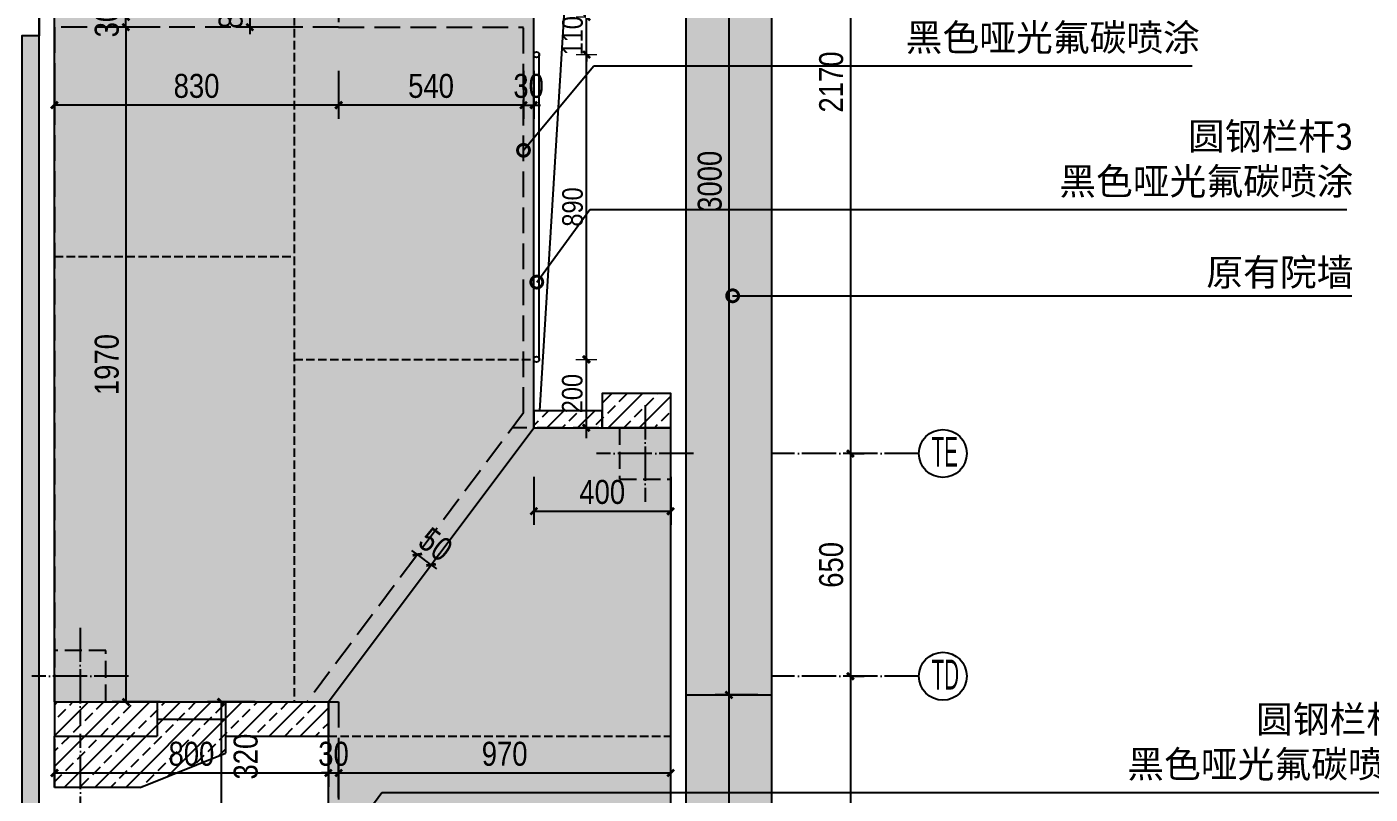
# Model space of a CAD drawing. Extents: x 9928 to 93764, y -101273 to -34887.
# Drawn here: x 28208 to 32132, y -81082 to -78841 of the extents above; entities that cross this region are included whole.
import ezdxf
from ezdxf import colors
from ezdxf.entities.mleader import LeaderData, LeaderLine
from ezdxf.math import Vec2, Vec3

# ---------------------------------------------------------------- set-up
doc = ezdxf.new("R2010")
doc.units = 0
doc.header["$LTSCALE"] = 1000
doc.header["$MEASUREMENT"] = 0
for name, pattern in [('CENTER', [2, 1.25, -0.25, 0.25, -0.25]), ('DASH', [0.35, 0.25, -0.1]), ('DOTE', [2.42, 2, -0.2, 0.02, -0.2])]:
    doc.linetypes.add(name, pattern=pattern)
doc.layers.add('_0', color=7, linetype='Continuous', lineweight=25)
for name, color, linetype in [('A', 163, 'CENTER'), ('A-ANNO-DIMS', 6, 'Continuous'), ('A-ANNO-NOTE', 4, 'Continuous'), ('A-FLOR-HRAL', 42, 'Continuous'), ('A-FLOR-STRS', 54, 'Continuous'), ('A-FURN-PATT-251', 251, 'Continuous'), ('A-SECT-005', 5, 'Continuous'), ('A-WALL-FULL', 5, 'Continuous'), ('A-WALL-PATT-252', 252, 'Continuous'), ('GL', 131, 'Continuous')]:
    doc.layers.add(name, color=color, linetype=linetype)
doc.styles.add('DIM', font='ARIALN.TTF')
doc.styles.add('DIM_T3', font='ARIALN.TTF')
doc.styles.get("Standard").update_dxf_attribs({"font": 'gbenor.shx', "bigfont": 'gbcbig.shx'})
doc.dimstyles.new('_TCH_ARCH&&20', dxfattribs={"dimtxt": 70, "dimasz": 20, "dimexe": 40, "dimexo": 40, "dimgap": 20, "dimtad": 1, "dimdec": 0, "dimzin": 0, "dimdsep": 46, "dimtxsty": 'DIM_T3', "dimblk": 'ARCHTICK', "dimcen": 0.09, "dimclrd": 6, "dimclre": 6, "dimclrt": 6, "dimazin": 2, "dimtfac": 1, "dimtdec": 0, "dimtix": 1, "dimtmove": 2, "dimatfit": 3, "dimfxl": 100, "dimfxlon": 1, "dimtolj": 1, "dimtzin": 0, "dimarcsym": 0})
doc.dimstyles.new('DIM20', dxfattribs={"dimscale": 20, "dimtxt": 3, "dimasz": 1, "dimexe": 1.5, "dimexo": 1.5, "dimgap": 0.5, "dimtad": 1, "dimdec": 0, "dimzin": 3, "dimdsep": 46, "dimtxsty": 'DIM', "dimblk": 'ARCHTICK', "dimcen": 2.5, "dimdle": 1.5, "dimclrd": 256, "dimclre": 8, "dimclrt": 256, "dimadec": 0, "dimazin": 0, "dimtfac": 1, "dimtdec": 0, "dimtix": 1, "dimtmove": 2, "dimatfit": 3, "dimfxl": 1.5, "dimfxlon": 1, "dimtolj": 1, "dimtzin": 3, "dimlwe": 5, "dimarcsym": 0})
pattern_1 = [(45, (0, 0), (-44.90128, 44.90128), []), (45, (44.9, 0), (-44.90128, 44.90128), [31.75, -15.875])]

# ---------------------------------------------------------------- blocks, each defined once
blk = doc.blocks.new('basesisi')
at = {"layer": 'A-FURN-PATT-251'}
h = blk.add_hatch(color=256, dxfattribs=at)
h.dxf.hatch_style = 1
h.paths.add_polyline_path([(28193.4, -83147.1), (27933.4, -83147.1), (27933.4, -83197.1), (28243.4, -83197.1), (28243.4, -78867.1), (28193.4, -78867.1)])
blk.add_line((28243.4, -78267.1), (28243.4, -78867.1), dxfattribs=at)
blk.add_lwpolyline([(28193.4, -83147.1), (27933.4, -83147.1), (27933.4, -83197.1), (28243.4, -83197.1), (28243.4, -78867.1), (28193.4, -78867.1), (28193.4, -83147.1)], dxfattribs=at)
blk = doc.blocks.new('aslidufhasldifuhaf')
at = {"layer": 'A-FURN-PATT-251'}
h = blk.add_hatch(dxfattribs=at)
h.set_pattern_fill('碎沙', color=256, scale=20)
h.set_pattern_definition([(37.5, (0, 0), (-1.600031, 48.941324), [0, -38.608, 0, -43.18, 0, -41.275]), (7.5, (0, 0), (44.95233, 71.68251), [0, -20.828, 0, -34.798, 0, -13.335]), (327.5, (-31.24, 0), (79.099237, 0.143718), [0, -12.7, 0, -45.72, 0, -59.69]), (317.5, (-31.24, 0), (76.355645, 22.29293), [0, -6.35, 0, -29.972, 0, -34.29])])
h.paths.add_polyline_path([(19187.9, -90621.1), (19437.9, -90621.1), (19437.9, -76798.2), (19187.9, -76798.2)])
h = blk.add_hatch(dxfattribs=at)
h.set_pattern_fill('大理石', color=256, scale=100)
h.set_pattern_definition([(41.98721, (250, 34.286), (599.99999, 450.00001), [9.6097, -2008.4338]), (68.19859, (107.143, 19.286), (300, 900), [34.6189, -2388.7052]), (60.945396, (100, 2.143), (299.99998, 450.000013), [14.708, -3073.9809]), (90, (107.14, 15), (300, -2e-14), [4.2857, -445.7143]), (71.56505, (247.14, 25.71), (6e-07, 450), [9.0351, -939.6482]), (171.469234, (247.143, 25.714), (-300, 3e-06), [14.4455, -3019.1166]), (79.2157, (227.143, -2.143), (300.000001, 1800), [30.5394, -3176.0943]), (62.132996, (1.429, 135), (1199.9999854, 2250.0000088), [70.2946, -14691.5649]), (0, (5.75, 201), (0, 450), [0, -300]), (64.983107, (200, 282.857), (600.0000015, 1349.999999), [47.2941, -4918.5894]), (81.43911, (315.714, 105), (599.999999, 4049.9999745), [67.177, -14040.0018]), (82.874984, (150, 145.714), (299.999982, 2250.0000023), [34.5525, -7221.4794]), (76.75948, (120, 51.429), (300.000003, 1349.999999), [74.8468, -7784.0652]), (0, (73.23, 51.65), (0, 450), [0, -300]), (0, (78.05, 46.83), (0, 450), [0, -300]), (0, (111.8, 70.9), (0, 450), [0, -300]), (0, (102.15, 123.9), (0, 450), [0, -300]), (59.036243, (137.143, 124.286), (299.999976, 450.000013), [24.9898, -5222.8668]), (0, (149.97, 144.9), (0, 450), [0, -300]), (0, (111.8, 128.7), (0, 450), [0, -300]), (0, (126.26, 157.62), (0, 450), [0, -300]), (0, (111.8, 114.27), (0, 450), [0, -300]), (50.19443, (285.714, 83.57), (300, 450), [11.1575, -2331.9174]), (90, (285.7, 70.7), (300, -2e-14), [12.8571, -437.1428]), (43.66778, (270, 55.714), (900.000001, 899.999998), [21.7242, -4540.3476]), (90, (270, 51.43), (300, -2e-14), [4.2857, -445.7143]), (39.80557, (257.143, 40.714), (599.999986, 450.000018), [16.7362, -3497.8761]), (0, (213, 70.9), (0, 450), [0, -300]), (0, (286.37, 84.5), (0, 450), [0, -300]), (0, (286.37, 84.5), (0, 450), [0, -300]), (29.357753, (292.857, 92.143), (899.999998, 450.000003), [26.2251, -2727.4089]), (0, (285.33, 114.27), (0, 450), [0, -300]), (146.30993, (200, 282.857), (-600.000004, 449.999992), [30.9047, -3214.0914]), (8.130102, (167.143, 222.857), (2999.999979, 449.9999973), [30.3046, -6333.6564]), (47.862405, (100, 214.286), (1200.0000005, 1349.9999987), [40.4566, -8455.4247]), (14.620874, (34.286, 197.143), (1799.999995, 450.0000188), [67.9135, -7063.005]), (0, (58.77, 225.06), (0, 450), [0, -300]), (18.43495, (154.286, 180), (1200, 449.999999), [13.5526, -2832.4972]), (16.69924, (167.14, 184.29), (299.99999, 2.5e-05), [7.4574, -1558.5886]), (101.093723, (174.286, 186.429), (-600.0000052, 3149.9999705), [37.1222, -7758.5496]), (0, (135.9, 205.8), (0, 450), [0, -300]), (0, (167, 223.7), (0, 450), [0, -300]), (0, (126.26, 172.08), (0, 450), [0, -300]), (0, (87.7, 268.4), (0, 450), [0, -300]), (0, (73.23, 249.15), (0, 450), [0, -300]), (44.144903, (150, 276.429), (900.0000015, 900), [33.8439, -7073.3706]), (54.582945, (127.143, 244.286), (300.0000008, 449.9999982), [39.4413, -8243.2212]), (0, (150.4, 276.73), (0, 450), [0, -300]), (0, (106.98, 253.97), (0, 450), [0, -300]), (0, (150.4, 276.73), (0, 450), [0, -300]), (0, (127.2, 243.6), (0, 450), [0, -300]), (75.06858, (197.14, 227.14), (300, 1350), [11.0887, -2317.5375]), (90, (200, 237.86), (300, -2e-14), [45, -405]), (50.19443, (252.86, 426.43), (300, 450), [11.1575, -2331.9174]), (0, (169.64, 331.04), (0, 450), [0, -300]), (0, (179.3, 326.22), (0, 450), [0, -300]), (0, (140.7, 335.86), (0, 450), [0, -300]), (0, (188.9, 388.84), (0, 450), [0, -300]), (53.130102, (220, 362.143), (300, 450), [21.4286, -4478.5713]), (90, (220, 325.7), (300, -2e-14), [36.4286, -413.5714]), (0, (220.05, 326.44), (0, 450), [0, -300]), (23.19859, (242.86, 422.14), (900, 450), [10.8797, -2273.8522]), (66.03751, (240, 415.71), (300, 900), [7.0349, -1470.2938]), (66.03751, (237.14, 409.29), (300, 900), [7.0349, -1470.2938]), (81.869898, (232.857, 379.286), (300.0000013, 2250), [30.3046, -6333.6564]), (90, (260, 435), (300, -2e-14), [10.7143, -439.2857]), (0, (227.05, 450), (0, 450), [0, -300])])
h.paths.add_polyline_path([(18542.9, -84502.1), (19142.9, -84502.1), (19142.9, -80012.1), (18742.9, -80012.1), (18742.9, -77252.1), (18142.9, -77252.1), (18142.9, -78812.1), (17342.9, -78812.1), (17342.9, -80812.6), (18142.9, -80812.6), (18142.9, -81622.1), (18542.9, -81622.1)])
h = blk.add_hatch(dxfattribs=at)
h.set_pattern_fill('ANSI33', color=256, scale=20)
h.set_pattern_definition(pattern_1)
h.paths.add_polyline_path([(18942.9, -79962.1), (18742.9, -79962.1), (18742.9, -80012.1), (18942.9, -80012.1)])
h.paths.add_polyline_path([(19142.9, -79912.1), (18942.9, -79912.1), (18942.9, -80012.1), (19142.9, -80012.1)])
h = blk.add_hatch(dxfattribs=at)
h.set_pattern_fill('ANSI33', color=256, scale=20)
h.set_pattern_definition(pattern_1)
h.paths.add_polyline_path([(18142.9, -80812.6), (17842.9, -80812.6), (17842.9, -80912.6), (18142.9, -80912.6)])
h.paths.add_polyline_path([(17842.9, -80812.6), (17642.9, -80812.6), (17642.9, -80862.6), (17842.9, -80862.6)])
h.paths.add_polyline_path([(17842.9, -80912.6), (17842.9, -80862.6), (17642.9, -80862.6), (17642.9, -80912.6), (17342.9, -80912.6), (17342.9, -81062.6), (17592.9, -81062.6), (17842.9, -80962.6)])
h.paths.add_polyline_path([(17642.9, -80812.6), (17342.9, -80812.6), (17342.9, -80912.6), (17642.9, -80912.6)])
at = {"layer": 'A-FLOR-HRAL', "color": 1}
for p, q in [((18742.9, -79812.1), (18742.9, -78922.1)), ((18758.9, -79812.1), (18758.9, -78922.1))]:
    blk.add_line(p, q, dxfattribs=at)
at = {"layer": 'A-FLOR-HRAL'}
for p, q in [((17342.9, -80812.6), (18142.9, -80812.6)), ((17342.9, -80812.6), (17342.9, -80912.6)), ((17642.9, -80812.6), (17642.9, -80912.6)), ((17842.9, -80812.6), (17842.9, -80912.6)), ((18142.9, -80812.6), (18142.9, -80912.6)), ((17642.9, -80862.6), (17842.9, -80862.6)), ((17342.9, -80912.6), (17642.9, -80912.6)), ((17842.9, -80912.6), (18142.9, -80912.6))]:
    blk.add_line(p, q, dxfattribs=at)
for points in [[(18942.9, -80012.1), (19142.9, -80012.1), (19142.9, -79912.1), (18942.9, -79912.1)], [(18742.9, -80012.1), (18942.9, -80012.1), (18942.9, -79962.1), (18742.9, -79962.1)]]:
    blk.add_lwpolyline(points, close=True, dxfattribs=at)
at = {"layer": 'A-FLOR-HRAL', "color": 1}
for centre in [(18750.9, -78922.1), (18750.9, -79812.1)]:
    blk.add_circle(centre, 8, dxfattribs=at)
at = {"layer": 'A-FLOR-STRS'}
for p, q in [((19187.9, -90621.1), (19187.9, -76798.2)), ((19437.9, -90621.1), (19437.9, -76798.2)), ((18742.9, -80012.1), (18742.9, -77252.1)), ((17342.9, -80812.6), (17342.9, -78812.1)), ((18142.9, -80812.6), (18742.9, -80012.1)), ((18742.9, -80012.1), (19142.9, -80012.1)), ((19142.9, -86592.1), (19142.9, -80012.1)), ((17342.9, -80812.6), (18142.9, -80812.6)), ((18142.9, -81622.1), (18142.9, -80812.6)), ((19187.9, -80792.1), (19437.9, -80792.1))]:
    blk.add_line(p, q, dxfattribs=at)
at = {"layer": 'A-FURN-PATT-251', "linetype": 'DASH', "ltscale": 0.1}
for p, q in [((18042.9, -78812.1), (18042.9, -80812.6)), ((17342.9, -79512.1), (18042.9, -79512.1)), ((18042.9, -79812.1), (18742.9, -79812.1)), ((18142.9, -80912.6), (19142.9, -80912.6))]:
    blk.add_line(p, q, dxfattribs=at)
at = {"layer": 'A-FURN-PATT-251'}
blk.add_lwpolyline([(19187.9, -77792.1), (18877.4, -78048.6), (18760, -79962.1)], dxfattribs=at)
at = {"layer": 'A-WALL-FULL'}
blk.add_line((17297.9, -83197.1), (17297.9, -76798.2), dxfattribs=at)
at = {"layer": 'A-WALL-PATT-252'}
for p, q in [((17342.9, -81062.1), (17342.9, -80912.1)), ((17842.9, -80912.6), (17842.9, -80962.6)), ((17592.9, -81062.6), (17842.9, -80962.6)), ((17592.9, -81062.6), (17342.9, -81062.6))]:
    blk.add_line(p, q, dxfattribs=at)
at = {"layer": '_0', "color": 6}
blk.add_blockref('basesisi', (-10945.5, 0), dxfattribs=at)
blk = doc.blocks.new('_DotSmall')
at = {"color": 0, "linetype": 'ByBlock', "const_width": 0.5}
blk.add_lwpolyline([(-0.0625, 0, 1), (0.0625, 0, 1)], format="xyb", close=True, dxfattribs=at)
blk = doc.blocks.new('_ArchTick')
at = {"color": 0, "linetype": 'ByBlock', "const_width": 0.4}
blk.add_lwpolyline([(-0.5, -0.5), (0.5, 0.5)], dxfattribs=at)
blk = doc.blocks.new('*D423')
at = {"layer": 'A-ANNO-DIMS', "color": 2, "lineweight": -2, "transparency": 16777216}
for p, q in [((28597.1, -78812.1), (28457.1, -78812.1)), ((28497.1, -78812.1), (28497.1, -78792.1)), ((28497.1, -78842.1), (28497.1, -78812.1)), ((28597.1, -78842.1), (28457.1, -78842.1)), ((28497.1, -78842.1), (28497.1, -78862.1))]:
    blk.add_line(p, q, dxfattribs=at)
at = {"layer": 'Defpoints', "color": 0, "transparency": 16777216}
for p in [(28497.1, -78812.1), (28988.4, -78812.1), (28988.4, -78842.1)]:
    blk.add_point(p, dxfattribs=at)
at = {"layer": 'A-ANNO-DIMS', "color": 2, "lineweight": -2, "transparency": 16777216, "xscale": 20, "yscale": 20, "zscale": 20}
for p, rotation in [((28497.1, -78812.1), 270), ((28497.1, -78842.1), 90)]:
    blk.add_blockref('_ArchTick', p, dxfattribs=dict(at, rotation=rotation))
at = {"layer": 'A-ANNO-DIMS', "color": 2, "transparency": 16777216, "insert": (28441.4, -78827.1), "char_height": 70, "attachment_point": 5, "rotation": 90, "style": 'DIM_T3'}
blk.add_mtext('\\A1;30', dxfattribs=at)
blk = doc.blocks.new('*D425')
at = {"layer": 'A-ANNO-DIMS', "color": 2, "lineweight": -2, "transparency": 16777216}
for p, q in [((29088.4, -80920.1), (29088.4, -81060.1)), ((29118.4, -80920.1), (29118.4, -81060.1)), ((29088.4, -81020.1), (29068.4, -81020.1)), ((29088.4, -81020.1), (29118.4, -81020.1)), ((29118.4, -81020.1), (29138.4, -81020.1))]:
    blk.add_line(p, q, dxfattribs=at)
at = {"layer": 'Defpoints', "color": 0, "transparency": 16777216}
for p in [(29088.4, -80812.6), (29118.4, -80812.6), (29118.4, -81020.1)]:
    blk.add_point(p, dxfattribs=at)
at = {"layer": 'A-ANNO-DIMS', "color": 2, "lineweight": -2, "transparency": 16777216, "xscale": 20, "yscale": 20, "zscale": 20}
blk.add_blockref('_ArchTick', (29088.4, -81020.1), dxfattribs=at)
at = {"layer": 'A-ANNO-DIMS', "color": 2, "lineweight": -2, "transparency": 16777216, "xscale": 20, "yscale": 20, "zscale": 20, "rotation": 180}
blk.add_blockref('_ArchTick', (29118.4, -81020.1), dxfattribs=at)
at = {"layer": 'A-ANNO-DIMS', "color": 2, "transparency": 16777216, "insert": (29103.4, -80964.4), "char_height": 70, "attachment_point": 5, "style": 'DIM_T3'}
blk.add_mtext('\\A1;30', dxfattribs=at)
blk = doc.blocks.new('*D428')
at = {"layer": 'A-ANNO-DIMS', "color": 2, "lineweight": -2, "transparency": 16777216}
for p, q in [((29348.4, -80382.3), (29324.4, -80414.4)), ((29348.4, -80382.3), (29332.4, -80370.3)), ((29388.4, -80412.3), (29348.4, -80382.3)), ((29388.4, -80412.3), (29412.4, -80380.3)), ((29388.4, -80412.3), (29404.4, -80424.3))]:
    blk.add_line(p, q, dxfattribs=at)
at = {"layer": 'Defpoints', "color": 0, "transparency": 16777216}
for p in [(29348.4, -80382.3), (29348.4, -80382.3), (29388.4, -80412.3)]:
    blk.add_point(p, dxfattribs=at)
at = {"layer": 'A-ANNO-DIMS', "color": 2, "lineweight": -2, "transparency": 16777216, "xscale": 20, "yscale": 20, "zscale": 20}
for p, rotation in [((29348.4, -80382.3), 323.1467193841759), ((29388.4, -80412.3), 143.1467193841759)]:
    blk.add_blockref('_ArchTick', p, dxfattribs=dict(at, rotation=rotation))
at = {"layer": 'A-ANNO-DIMS', "color": 2, "transparency": 16777216, "insert": (29401.8, -80352.7), "char_height": 70, "attachment_point": 5, "rotation": 323.1467, "style": 'DIM_T3'}
blk.add_mtext('\\A1;50', dxfattribs=at)
blk = doc.blocks.new('*D350')
at = {"layer": 'A-ANNO-DIMS', "color": 2, "lineweight": -2, "transparency": 16777216}
for p, q in [((29658.4, -78969.6), (29658.4, -79109.6)), ((29688.4, -78969.6), (29688.4, -79109.6)), ((29658.4, -79069.6), (29638.4, -79069.6)), ((29658.4, -79069.6), (29688.4, -79069.6)), ((29688.4, -79069.6), (29708.4, -79069.6))]:
    blk.add_line(p, q, dxfattribs=at)
at = {"layer": 'Defpoints', "color": 0, "transparency": 16777216}
for p in [(29658.4, -78842.1), (29688.4, -78842.1), (29688.4, -79069.6)]:
    blk.add_point(p, dxfattribs=at)
at = {"layer": 'A-ANNO-DIMS', "color": 2, "lineweight": -2, "transparency": 16777216, "xscale": 20, "yscale": 20, "zscale": 20}
blk.add_blockref('_ArchTick', (29658.4, -79069.6), dxfattribs=at)
at = {"layer": 'A-ANNO-DIMS', "color": 2, "lineweight": -2, "transparency": 16777216, "xscale": 20, "yscale": 20, "zscale": 20, "rotation": 180}
blk.add_blockref('_ArchTick', (29688.4, -79069.6), dxfattribs=at)
at = {"layer": 'A-ANNO-DIMS', "color": 2, "transparency": 16777216, "insert": (29673.4, -79013.9), "char_height": 70, "attachment_point": 5, "style": 'DIM_T3'}
blk.add_mtext('\\A1;30', dxfattribs=at)
blk = doc.blocks.new('gangbanlunkuoxian')
at = {"layer": 'A-SECT-005', "color": 2, "linetype": 'DASH', "ltscale": 0.3}
for p, q in [((29118.4, -77282.1), (29118.4, -78842.1)), ((29658.4, -79968.7), (29658.4, -78812.1)), ((28288.4, -78842.1), (28288.4, -80812.6)), ((29118.4, -78842.1), (28288.4, -78842.1)), ((29658.4, -79968.7), (29025.9, -80812.6)), ((30088.4, -80012.1), (29625.9, -80012.1)), ((30088.4, -84452.1), (30088.4, -80012.1)), ((28288.4, -80812.6), (29088.4, -80812.6)), ((29088.4, -80812.6), (29118.4, -80812.6)), ((29118.4, -80812.6), (29118.4, -81572.1))]:
    blk.add_line(p, q, dxfattribs=at)
blk.add_lwpolyline([(29118.4, -78842.1), (29658.4, -78842.1)], dxfattribs=at)
blk = doc.blocks.new('ASLIDUFHASDF')
at = {"layer": 'A', "ltscale": 0.3}
for p, q in [((17297.9, -90751.2), (17297.9, -76645.8)), ((19187.9, -90751.2), (19187.9, -76645.8))]:
    blk.add_line(p, q, dxfattribs=at)
blk = doc.blocks.new('*D431')
at = {"layer": 'A-ANNO-DIMS', "lineweight": -2, "transparency": 16777216}
blk.add_line((29842.6, -79842.1), (29842.6, -78892.1), dxfattribs=at)
at = {"layer": 'A-ANNO-DIMS', "color": 8, "lineweight": 5, "transparency": 16777216}
for p, q in [((29812.6, -78922.1), (29872.6, -78922.1)), ((29812.6, -79812.1), (29872.6, -79812.1))]:
    blk.add_line(p, q, dxfattribs=at)
at = {"layer": 'Defpoints', "color": 0, "transparency": 16777216}
for p in [(29696.4, -78922.1), (29842.6, -78922.1), (29696.4, -79812.1)]:
    blk.add_point(p, dxfattribs=at)
at = {"layer": 'A-ANNO-DIMS', "lineweight": -2, "transparency": 16777216, "xscale": 20, "yscale": 20, "zscale": 20}
for p, rotation in [((29842.6, -78922.1), 90), ((29842.6, -79812.1), 270)]:
    blk.add_blockref('_ArchTick', p, dxfattribs=dict(at, rotation=rotation))
at = {"layer": 'A-ANNO-DIMS', "transparency": 16777216, "insert": (29801.9, -79367.1), "char_height": 60, "attachment_point": 5, "rotation": 90, "style": 'DIM'}
blk.add_mtext('\\A1;890', dxfattribs=at)
blk = doc.blocks.new('*D432')
at = {"layer": 'A-ANNO-DIMS', "color": 8, "lineweight": 5, "transparency": 16777216}
for p, q in [((29812.6, -78812.1), (29872.6, -78812.1)), ((29812.6, -78922.1), (29872.6, -78922.1))]:
    blk.add_line(p, q, dxfattribs=at)
at = {"layer": 'A-ANNO-DIMS', "lineweight": -2, "transparency": 16777216}
for p, q in [((29842.6, -78812.1), (29842.6, -78792.1)), ((29842.6, -78922.1), (29842.6, -78812.1)), ((29842.6, -78922.1), (29842.6, -78942.1))]:
    blk.add_line(p, q, dxfattribs=at)
at = {"layer": 'Defpoints', "color": 0, "transparency": 16777216}
for p in [(29688.4, -78812.1), (29842.6, -78812.1), (29696.4, -78922.1)]:
    blk.add_point(p, dxfattribs=at)
at = {"layer": 'A-ANNO-DIMS', "lineweight": -2, "transparency": 16777216, "xscale": 20, "yscale": 20, "zscale": 20}
for p, rotation in [((29842.6, -78812.1), 270), ((29842.6, -78922.1), 90)]:
    blk.add_blockref('_ArchTick', p, dxfattribs=dict(at, rotation=rotation))
at = {"layer": 'A-ANNO-DIMS', "transparency": 16777216, "insert": (29801.9, -78867.1), "char_height": 60, "attachment_point": 5, "rotation": 90, "style": 'DIM'}
blk.add_mtext('\\A1;110', dxfattribs=at)
blk = doc.blocks.new('*D433')
at = {"layer": 'A-ANNO-DIMS', "lineweight": -2, "transparency": 16777216}
blk.add_line((29841.7, -79782.1), (29841.7, -80042.1), dxfattribs=at)
at = {"layer": 'A-ANNO-DIMS', "color": 8, "lineweight": 5, "transparency": 16777216}
for p, q in [((29811.7, -79812.1), (29871.7, -79812.1)), ((29811.7, -80012.1), (29871.7, -80012.1))]:
    blk.add_line(p, q, dxfattribs=at)
at = {"layer": 'Defpoints', "color": 0, "transparency": 16777216}
for p in [(29696.4, -79812.1), (29696.4, -80012.1), (29841.7, -80012.1)]:
    blk.add_point(p, dxfattribs=at)
at = {"layer": 'A-ANNO-DIMS', "lineweight": -2, "transparency": 16777216, "xscale": 20, "yscale": 20, "zscale": 20}
for p, rotation in [((29841.7, -79812.1), 90), ((29841.7, -80012.1), 270)]:
    blk.add_blockref('_ArchTick', p, dxfattribs=dict(at, rotation=rotation))
at = {"layer": 'A-ANNO-DIMS', "transparency": 16777216, "insert": (29801.1, -79912.1), "char_height": 60, "attachment_point": 5, "rotation": 90, "style": 'DIM'}
blk.add_mtext('\\A1;200', dxfattribs=at)
blk = doc.blocks.new('*D830')
at = {"layer": 'A-ANNO-DIMS', "color": 6, "lineweight": -2, "transparency": 16777216}
for p, q in [((30343.4, -77792.1), (30218.4, -77792.1)), ((30258.4, -77792.1), (30258.4, -80792.1)), ((30343.4, -80792.1), (30218.4, -80792.1))]:
    blk.add_line(p, q, dxfattribs=at)
at = {"layer": 'Defpoints', "color": 0, "transparency": 16777216}
for p in [(30383.4, -77792.1), (30258.4, -80792.1), (30383.4, -80792.1)]:
    blk.add_point(p, dxfattribs=at)
at = {"layer": 'A-ANNO-DIMS', "color": 6, "lineweight": -2, "transparency": 16777216, "xscale": 20, "yscale": 20, "zscale": 20}
for p, rotation in [((30258.4, -77792.1), 90), ((30258.4, -80792.1), 270)]:
    blk.add_blockref('_ArchTick', p, dxfattribs=dict(at, rotation=rotation))
at = {"layer": 'A-ANNO-DIMS', "color": 6, "transparency": 16777216, "insert": (30202.7, -79292.1), "char_height": 70, "attachment_point": 5, "rotation": 90, "style": 'DIM_T3'}
blk.add_mtext('\\A1;3000', dxfattribs=at)
blk = doc.blocks.new('*D831')
at = {"layer": 'A-ANNO-DIMS', "color": 6, "lineweight": -2, "transparency": 16777216}
for p, q in [((30343.4, -80792.1), (30218.4, -80792.1)), ((30258.4, -80792.1), (30258.4, -86192.1)), ((30343.4, -86192.1), (30218.4, -86192.1))]:
    blk.add_line(p, q, dxfattribs=at)
at = {"layer": 'Defpoints', "color": 0, "transparency": 16777216}
for p in [(30383.4, -80792.1), (30258.4, -86192.1), (30383.4, -86192.1)]:
    blk.add_point(p, dxfattribs=at)
at = {"layer": 'A-ANNO-DIMS', "color": 6, "lineweight": -2, "transparency": 16777216, "xscale": 20, "yscale": 20, "zscale": 20}
for p, rotation in [((30258.4, -80792.1), 90), ((30258.4, -86192.1), 270)]:
    blk.add_blockref('_ArchTick', p, dxfattribs=dict(at, rotation=rotation))
at = {"layer": 'A-ANNO-DIMS', "color": 6, "transparency": 16777216, "insert": (30202.7, -83492.1), "char_height": 70, "attachment_point": 5, "rotation": 90, "style": 'DIM_T3'}
blk.add_mtext('\\A1;5400', dxfattribs=at)
blk = doc.blocks.new('TZ')
at = {"layer": 'GL', "color": 3, "linetype": 'DOTE', "ltscale": 0.05}
for p, q in [((15341.3, -116780.4), (15341.3, -117063.1)), ((15482.6, -116921.7), (15199.9, -116921.7)), ((16141.3, -116921.7), (15712.3, -116921.7)), ((13691.3, -117430.4), (13691.3, -117713.1)), ((13832.6, -117571.7), (13549.9, -117571.7)), ((16141.3, -117572.2), (15712.3, -117572.2)), ((13692.3, -118023.2), (13692.3, -117740.4))]:
    blk.add_line(p, q, dxfattribs=at)
at = {"layer": 'GL', "color": 3}
for centre in [(16211.3, -116921.7), (16211.3, -117572.2)]:
    blk.add_circle(centre, 70, dxfattribs=at)
at = {"layer": 'GL', "color": 3, "style": 'DIM_T3', "width": 0.6}
for s, p in [('TE', (16178.5, -116960.6)), ('TD', (16178.5, -117611.1))]:
    blk.add_text(s, height=87.5, dxfattribs=at).set_placement(p)
blk = doc.blocks.new('*D868')
at = {"layer": 'A-ANNO-DIMS', "color": 2, "lineweight": -2, "transparency": 16777216}
for p, q in [((28597.1, -78842.1), (28457.1, -78842.1)), ((28497.1, -78842.1), (28497.1, -80812.6)), ((28597.1, -80812.6), (28457.1, -80812.6))]:
    blk.add_line(p, q, dxfattribs=at)
at = {"layer": 'Defpoints', "color": 0, "transparency": 16777216}
for p in [(28988.4, -78842.1), (28497.1, -80812.6), (28988.4, -80812.6)]:
    blk.add_point(p, dxfattribs=at)
at = {"layer": 'A-ANNO-DIMS', "color": 2, "lineweight": -2, "transparency": 16777216, "xscale": 20, "yscale": 20, "zscale": 20}
for p, rotation in [((28497.1, -78842.1), 90), ((28497.1, -80812.6), 270)]:
    blk.add_blockref('_ArchTick', p, dxfattribs=dict(at, rotation=rotation))
at = {"layer": 'A-ANNO-DIMS', "color": 2, "transparency": 16777216, "insert": (28441.4, -79827.3), "char_height": 70, "attachment_point": 5, "rotation": 90, "style": 'DIM_T3'}
blk.add_mtext('\\A1;1970', dxfattribs=at)
blk = doc.blocks.new('*D869')
at = {"layer": 'A-ANNO-DIMS', "color": 2, "lineweight": -2, "transparency": 16777216}
for p, q in [((29118.4, -78969.6), (29118.4, -79109.6)), ((29658.4, -78969.6), (29658.4, -79109.6)), ((29658.4, -79069.6), (29118.4, -79069.6))]:
    blk.add_line(p, q, dxfattribs=at)
at = {"layer": 'Defpoints', "color": 0, "transparency": 16777216}
for p in [(29118.4, -78842.1), (29658.4, -78842.1), (29118.4, -79069.6)]:
    blk.add_point(p, dxfattribs=at)
at = {"layer": 'A-ANNO-DIMS', "color": 2, "lineweight": -2, "transparency": 16777216, "xscale": 20, "yscale": 20, "zscale": 20, "rotation": 180}
blk.add_blockref('_ArchTick', (29118.4, -79069.6), dxfattribs=at)
at = {"layer": 'A-ANNO-DIMS', "color": 2, "lineweight": -2, "transparency": 16777216, "xscale": 20, "yscale": 20, "zscale": 20}
blk.add_blockref('_ArchTick', (29658.4, -79069.6), dxfattribs=at)
at = {"layer": 'A-ANNO-DIMS', "color": 2, "transparency": 16777216, "insert": (29388.4, -79013.9), "char_height": 70, "attachment_point": 5, "style": 'DIM_T3'}
blk.add_mtext('\\A1;540', dxfattribs=at)
blk = doc.blocks.new('*D870')
at = {"layer": 'A-ANNO-DIMS', "color": 2, "lineweight": -2, "transparency": 16777216}
for p, q in [((28288.4, -78969.6), (28288.4, -79109.6)), ((29118.4, -78969.6), (29118.4, -79109.6)), ((29118.4, -79069.6), (28288.4, -79069.6))]:
    blk.add_line(p, q, dxfattribs=at)
at = {"layer": 'Defpoints', "color": 0, "transparency": 16777216}
for p in [(28288.4, -78842.1), (29118.4, -78842.1), (28288.4, -79069.6)]:
    blk.add_point(p, dxfattribs=at)
at = {"layer": 'A-ANNO-DIMS', "color": 2, "lineweight": -2, "transparency": 16777216, "xscale": 20, "yscale": 20, "zscale": 20, "rotation": 180}
blk.add_blockref('_ArchTick', (28288.4, -79069.6), dxfattribs=at)
at = {"layer": 'A-ANNO-DIMS', "color": 2, "lineweight": -2, "transparency": 16777216, "xscale": 20, "yscale": 20, "zscale": 20}
blk.add_blockref('_ArchTick', (29118.4, -79069.6), dxfattribs=at)
at = {"layer": 'A-ANNO-DIMS', "color": 2, "transparency": 16777216, "insert": (28703.4, -79013.9), "char_height": 70, "attachment_point": 5, "style": 'DIM_T3'}
blk.add_mtext('\\A1;830', dxfattribs=at)
blk = doc.blocks.new('*D871')
at = {"layer": 'A-ANNO-DIMS', "color": 2, "lineweight": -2, "transparency": 16777216}
for p, q in [((28874.9, -80812.6), (28734.9, -80812.6)), ((28774.9, -80812.6), (28774.9, -81132.1)), ((28874.9, -81132.1), (28734.9, -81132.1))]:
    blk.add_line(p, q, dxfattribs=at)
at = {"layer": 'Defpoints', "color": 0, "transparency": 16777216}
for p in [(29118.4, -80812.6), (28774.9, -81132.1), (29118.4, -81132.1)]:
    blk.add_point(p, dxfattribs=at)
at = {"layer": 'A-ANNO-DIMS', "color": 2, "lineweight": -2, "transparency": 16777216, "xscale": 20, "yscale": 20, "zscale": 20}
for p, rotation in [((28774.9, -80812.6), 90), ((28774.9, -81132.1), 270)]:
    blk.add_blockref('_ArchTick', p, dxfattribs=dict(at, rotation=rotation))
at = {"layer": 'A-ANNO-DIMS', "color": 2, "transparency": 16777216, "insert": (28847.2, -80972.3), "char_height": 70, "attachment_point": 5, "rotation": 90, "style": 'DIM_T3'}
blk.add_mtext('\\A1;320', dxfattribs=at)
blk = doc.blocks.new('*D886')
at = {"layer": 'A-ANNO-DIMS', "color": 2, "lineweight": -2, "transparency": 16777216}
for p, q in [((28859.1, -78762.1), (28859.1, -78742.1)), ((28959.1, -78762.1), (28819.1, -78762.1)), ((28859.1, -78762.1), (28859.1, -78842.1)), ((28959.1, -78842.1), (28819.1, -78842.1)), ((28859.1, -78842.1), (28859.1, -78862.1))]:
    blk.add_line(p, q, dxfattribs=at)
at = {"layer": 'Defpoints', "color": 0, "transparency": 16777216}
for p in [(29118.4, -78762.1), (28859.1, -78842.1), (29118.4, -78842.1)]:
    blk.add_point(p, dxfattribs=at)
at = {"layer": 'A-ANNO-DIMS', "color": 2, "lineweight": -2, "transparency": 16777216, "xscale": 20, "yscale": 20, "zscale": 20}
for p, rotation in [((28859.1, -78762.1), 270), ((28859.1, -78842.1), 90)]:
    blk.add_blockref('_ArchTick', p, dxfattribs=dict(at, rotation=rotation))
at = {"layer": 'A-ANNO-DIMS', "color": 2, "transparency": 16777216, "insert": (28803.3, -78802.1), "char_height": 70, "attachment_point": 5, "rotation": 90, "style": 'DIM_T3'}
blk.add_mtext('\\A1;80', dxfattribs=at)
blk = doc.blocks.new('*D888')
at = {"layer": 'A-ANNO-DIMS', "color": 2, "lineweight": -2, "transparency": 16777216}
for p, q in [((29118.4, -81092.1), (29118.4, -80980.1)), ((30088.4, -81092.1), (30088.4, -80980.1)), ((29118.4, -81020.1), (30088.4, -81020.1))]:
    blk.add_line(p, q, dxfattribs=at)
at = {"layer": 'Defpoints', "color": 0, "transparency": 16777216}
for p in [(30088.4, -81020.1), (29118.4, -81132.1), (30088.4, -81132.1)]:
    blk.add_point(p, dxfattribs=at)
at = {"layer": 'A-ANNO-DIMS', "color": 2, "lineweight": -2, "transparency": 16777216, "xscale": 20, "yscale": 20, "zscale": 20, "rotation": 180}
blk.add_blockref('_ArchTick', (29118.4, -81020.1), dxfattribs=at)
at = {"layer": 'A-ANNO-DIMS', "color": 2, "lineweight": -2, "transparency": 16777216, "xscale": 20, "yscale": 20, "zscale": 20}
blk.add_blockref('_ArchTick', (30088.4, -81020.1), dxfattribs=at)
at = {"layer": 'A-ANNO-DIMS', "color": 2, "transparency": 16777216, "insert": (29603.4, -80964.4), "char_height": 70, "attachment_point": 5, "style": 'DIM_T3'}
blk.add_mtext('\\A1;970', dxfattribs=at)
blk = doc.blocks.new('*D891')
at = {"layer": 'A-ANNO-DIMS', "color": 2, "lineweight": -2, "transparency": 16777216}
for p, q in [((29688.4, -80155.6), (29688.4, -80295.6)), ((30088.4, -80155.6), (30088.4, -80295.6)), ((29688.4, -80255.6), (30088.4, -80255.6))]:
    blk.add_line(p, q, dxfattribs=at)
at = {"layer": 'Defpoints', "color": 0, "transparency": 16777216}
for p in [(29688.4, -80012.1), (30088.4, -80012.1), (30088.4, -80255.6)]:
    blk.add_point(p, dxfattribs=at)
at = {"layer": 'A-ANNO-DIMS', "color": 2, "lineweight": -2, "transparency": 16777216, "xscale": 20, "yscale": 20, "zscale": 20, "rotation": 180}
blk.add_blockref('_ArchTick', (29688.4, -80255.6), dxfattribs=at)
at = {"layer": 'A-ANNO-DIMS', "color": 2, "lineweight": -2, "transparency": 16777216, "xscale": 20, "yscale": 20, "zscale": 20}
blk.add_blockref('_ArchTick', (30088.4, -80255.6), dxfattribs=at)
at = {"layer": 'A-ANNO-DIMS', "color": 2, "transparency": 16777216, "insert": (29888.4, -80199.8), "char_height": 70, "attachment_point": 5, "style": 'DIM_T3'}
blk.add_mtext('\\A1;400', dxfattribs=at)
blk = doc.blocks.new('*D892')
at = {"layer": 'A-ANNO-DIMS', "color": 2, "lineweight": -2, "transparency": 16777216}
for p, q in [((28288.4, -80920.1), (28288.4, -81060.1)), ((29088.4, -80920.1), (29088.4, -81060.1)), ((28288.4, -81020.1), (29088.4, -81020.1))]:
    blk.add_line(p, q, dxfattribs=at)
at = {"layer": 'Defpoints', "color": 0, "transparency": 16777216}
for p in [(28288.4, -80812.6), (29088.4, -80812.6), (29088.4, -81020.1)]:
    blk.add_point(p, dxfattribs=at)
at = {"layer": 'A-ANNO-DIMS', "color": 2, "lineweight": -2, "transparency": 16777216, "xscale": 20, "yscale": 20, "zscale": 20, "rotation": 180}
blk.add_blockref('_ArchTick', (28288.4, -81020.1), dxfattribs=at)
at = {"layer": 'A-ANNO-DIMS', "color": 2, "lineweight": -2, "transparency": 16777216, "xscale": 20, "yscale": 20, "zscale": 20}
blk.add_blockref('_ArchTick', (29088.4, -81020.1), dxfattribs=at)
at = {"layer": 'A-ANNO-DIMS', "color": 2, "transparency": 16777216, "insert": (28688.4, -80964.4), "char_height": 70, "attachment_point": 5, "style": 'DIM_T3'}
blk.add_mtext('\\A1;800', dxfattribs=at)
blk = doc.blocks.new('5gezhuzi')
at = {"layer": 'A-FLOR-STRS', "linetype": 'DASH', "ltscale": 0.2}
for points in [[(30088.4, -80012.1), (29938.4, -80012.1), (29938.4, -80162.1), (30088.4, -80162.1)], [(28438.4, -80662.1), (28288.4, -80662.1), (28288.4, -80812.1), (28438.4, -80812.1)]]:
    blk.add_lwpolyline(points, close=True, dxfattribs=at)
blk = doc.blocks.new('*D918')
at = {"layer": 'A-ANNO-DIMS', "color": 6, "lineweight": -2, "transparency": 16777216}
for p, q in [((30513.3, -77917.1), (30653.3, -77917.1)), ((30613.3, -77917.1), (30613.3, -80087.1)), ((30613.3, -80087.1), (30653.3, -80087.1))]:
    blk.add_line(p, q, dxfattribs=at)
at = {"layer": 'Defpoints', "color": 0, "transparency": 16777216}
for p in [(30384.4, -77917.1), (30598.9, -80087.1), (30613.3, -80087.1)]:
    blk.add_point(p, dxfattribs=at)
at = {"layer": 'A-ANNO-DIMS', "color": 6, "lineweight": -2, "transparency": 16777216, "xscale": 20, "yscale": 20, "zscale": 20}
for p, rotation in [((30613.3, -77917.1), 90), ((30613.3, -80087.1), 270)]:
    blk.add_blockref('_ArchTick', p, dxfattribs=dict(at, rotation=rotation))
at = {"layer": 'A-ANNO-DIMS', "color": 6, "transparency": 16777216, "insert": (30557.5, -79002.1), "char_height": 70, "attachment_point": 5, "rotation": 90, "style": 'DIM_T3'}
blk.add_mtext('\\A1;2170', dxfattribs=at)
blk = doc.blocks.new('*D919')
at = {"layer": 'A-ANNO-DIMS', "color": 6, "lineweight": -2, "transparency": 16777216}
for p, q in [((30613.3, -80087.1), (30653.3, -80087.1)), ((30613.3, -80087.1), (30613.3, -80737.6)), ((30613.3, -80737.6), (30653.3, -80737.6))]:
    blk.add_line(p, q, dxfattribs=at)
at = {"layer": 'Defpoints', "color": 0, "transparency": 16777216}
for p in [(30598.9, -80087.1), (30598.9, -80737.6), (30613.3, -80737.6)]:
    blk.add_point(p, dxfattribs=at)
at = {"layer": 'A-ANNO-DIMS', "color": 6, "lineweight": -2, "transparency": 16777216, "xscale": 20, "yscale": 20, "zscale": 20}
for p, rotation in [((30613.3, -80087.1), 90), ((30613.3, -80737.6), 270)]:
    blk.add_blockref('_ArchTick', p, dxfattribs=dict(at, rotation=rotation))
at = {"layer": 'A-ANNO-DIMS', "color": 6, "transparency": 16777216, "insert": (30557.5, -80412.3), "char_height": 70, "attachment_point": 5, "rotation": 90, "style": 'DIM_T3'}
blk.add_mtext('\\A1;650', dxfattribs=at)
blk = doc.blocks.new('*D920')
at = {"layer": 'A-ANNO-DIMS', "color": 6, "lineweight": -2, "transparency": 16777216}
for p, q in [((30613.3, -80737.6), (30653.3, -80737.6)), ((30613.3, -80737.6), (30613.3, -81697.1)), ((30613.3, -81697.1), (30653.3, -81697.1))]:
    blk.add_line(p, q, dxfattribs=at)
at = {"layer": 'Defpoints', "color": 0, "transparency": 16777216}
for p in [(30598.9, -80737.6), (30598.9, -81697.1), (30613.3, -81697.1)]:
    blk.add_point(p, dxfattribs=at)
at = {"layer": 'A-ANNO-DIMS', "color": 6, "lineweight": -2, "transparency": 16777216, "xscale": 20, "yscale": 20, "zscale": 20}
for p, rotation in [((30613.3, -80737.6), 90), ((30613.3, -81697.1), 270)]:
    blk.add_blockref('_ArchTick', p, dxfattribs=dict(at, rotation=rotation))
at = {"layer": 'A-ANNO-DIMS', "color": 6, "transparency": 16777216, "insert": (30557.5, -81217.3), "char_height": 70, "attachment_point": 5, "rotation": 90, "style": 'DIM_T3'}
blk.add_mtext('\\A1;960', dxfattribs=at)

msp = doc.modelspace()

# ---------------------------------------------------------------- block references
msp.add_blockref('aslidufhasldifuhaf', (10945.5, 0))
at = {"layer": '_0', "color": 6}
for name, p in [('ASLIDUFHASDF', (10945.5, 0)), ('gangbanlunkuoxian', (0, 0))]:
    msp.add_blockref(name, p, dxfattribs=at)
at = {"layer": 'A-ANNO-DIMS'}
msp.add_blockref('5gezhuzi', (0, 0), dxfattribs=at)
at = {"layer": 'GL'}
msp.add_blockref('TZ', (14672.1, 36834.7), dxfattribs=at)

# ---------------------------------------------------------------- dimensions: what is measured, and where the dimension line sits
at = {"layer": 'A-ANNO-DIMS'}
for base, p1, p2, picture, middle in [((30258.4, -80792.1), (30383.4, -77792.1), (30383.4, -80792.1), '*D830', (30202.7, -79292.1)), ((30613.3, -80087.1), (30384.4, -77917.1), (30598.9, -80087.1), '*D918', (30557.5, -79002.1)), ((30613.2869, -80737.5738), (30598.9105, -80087.0902), (30598.9105, -80737.5738), '*D919', (30557.5468, -80412.332)), ((30613.2869, -81697.0902), (30598.9105, -80737.5738), (30598.9105, -81697.0902), '*D920', (30557.5468, -81217.332)), ((30258.4, -86192.1), (30383.4, -80792.1), (30383.4, -86192.1), '*D831', (30202.7, -83492.1))]:
    dim = msp.add_linear_dim(base=base, p1=p1, p2=p2, angle=90, dimstyle='_TCH_ARCH&&20', dxfattribs=at)
    dim.commit()
    dim.dimension.update_dxf_attribs({"geometry": picture, "text_midpoint": middle})
for base, p1, p2, angle, picture, middle in [((28859.1, -78842.1), (29118.4, -78762.1), (29118.4, -78842.1), 90, '*D886', (28803.3, -78802.1)), ((28497.1, -78812.1), (28988.4, -78842.1), (28988.4, -78812.1), 90, '*D423', (28441.4, -78827.1)), ((28497.1217, -80812.5739), (28988.4105, -78842.0903), (28988.4105, -80812.5739), 90, '*D868', (28441.3816, -79827.3321)), ((29348.4, -80382.3), (29388.4, -80412.3), (29348.4, -80382.3), 323.1467, '*D428', (29401.8, -80352.7))]:
    dim = msp.add_linear_dim(base=base, p1=p1, p2=p2, angle=angle, dimstyle='_TCH_ARCH&&20', override={"dimclrd": 2, "dimclre": 2, "dimclrt": 2}, dxfattribs=at)
    dim.commit()
    dim.dimension.update_dxf_attribs({"geometry": picture, "text_midpoint": middle})
at = {"layer": 'A-ANNO-DIMS', "color": 6}
for base, p1, p2, picture, middle in [((29842.6, -78812.1), (29696.4, -78922.1), (29688.4, -78812.1), '*D432', (29801.9, -78867.1)), ((29842.6, -78922.1), (29696.4, -79812.1), (29696.4, -78922.1), '*D431', (29801.9, -79367.1)), ((29841.7, -80012.1), (29696.4, -79812.1), (29696.4, -80012.1), '*D433', (29801.1, -79912.1))]:
    dim = msp.add_linear_dim(base=base, p1=p1, p2=p2, angle=90, dimstyle='DIM20', dxfattribs=at)
    dim.commit()
    dim.dimension.update_dxf_attribs({"geometry": picture, "text_midpoint": middle})
at = {"layer": 'A-ANNO-DIMS'}
for base, p1, p2, picture, middle in [((28288.4, -79069.6), (29118.4, -78842.1), (28288.4, -78842.1), '*D870', (28703.4, -79013.9)), ((29118.4, -79069.6), (29658.4, -78842.1), (29118.4, -78842.1), '*D869', (29388.4, -79013.9)), ((29688.4, -79069.6), (29658.4, -78842.1), (29688.4, -78842.1), '*D350', (29673.4, -79013.9)), ((30088.4, -80255.6), (29688.4, -80012.1), (30088.4, -80012.1), '*D891', (29888.4, -80199.8)), ((29088.4, -81020.1), (28288.4, -80812.6), (29088.4, -80812.6), '*D892', (28688.4, -80964.4)), ((29118.4, -81020.1), (29088.4, -80812.6), (29118.4, -80812.6), '*D425', (29103.4, -80964.4)), ((30088.4, -81020.1), (29118.4, -81132.1), (30088.4, -81132.1), '*D888', (29603.4, -80964.4))]:
    dim = msp.add_linear_dim(base=base, p1=p1, p2=p2, dimstyle='_TCH_ARCH&&20', override={"dimclrd": 2, "dimclre": 2, "dimclrt": 2}, dxfattribs=at)
    dim.commit()
    dim.dimension.update_dxf_attribs({"geometry": picture, "text_midpoint": middle})
dim = msp.add_linear_dim(base=(28774.8863, -81132.0903), p1=(29118.4105, -80812.5739), p2=(29118.4105, -81132.0903), angle=90, dimstyle='_TCH_ARCH&&20', override={"dimclrd": 2, "dimclre": 2, "dimclrt": 2}, dxfattribs=at)
dim.commit()
dim.dimension.update_dxf_attribs({"geometry": '*D871', "text_midpoint": (28847.1967, -80972.3321), "dimtype": 160})

# ---------------------------------------------------------------- leaders
at = {"layer": 'A-ANNO-NOTE'}
ml = msp.add_multileader_mtext('Standard', dxfattribs=at)
ml.set_content('{\\fSimSun|b0|i0|c134|p2;圆钢栏杆3\\P黑色哑光氟碳喷涂}', color=256)
ml.set_leader_properties()
ml.set_arrow_properties(name='DOTSMALL')
ml.build(insert=Vec2(0, 0))
ml.multileader.update_dxf_attribs({"text_left_attachment_type": 5, "text_right_attachment_type": 5, "dogleg_length": 81.8, "arrow_head_size": 69.3})
ctx = ml.context
ctx.base_point, ctx.char_height, ctx.arrow_head_size, ctx.landing_gap_size, ctx.plane_origin = Vec3(31190.6, -79374.8), 78.75, 69.3, 4.72, Vec3(23899.2, -80042)
ctx.left_attachment, ctx.right_attachment, ctx.text_align_type = 5, 5, 2
notes = []
notes.append((ctx, [(1, (1, 1, 0), (29852.4, -79374.8), (1, 0), 1338.2, [(0, [(29697.2, -79586.5)], 0, [])])]))
ctx.mtext.insert, ctx.mtext.alignment, ctx.mtext.flow_direction = Vec3(32082.7, -79121.3), 3, 5
ml = msp.add_multileader_mtext('Standard', dxfattribs=at)
ml.set_content('{\\fSimSun|b0|i0|c134|p2;原有院墙}', color=256)
ml.set_leader_properties()
ml.set_arrow_properties(name='DOTSMALL')
ml.build(insert=Vec2(0, 0))
ml.multileader.update_dxf_attribs({"text_left_attachment_type": 5, "text_right_attachment_type": 5, "dogleg_length": 81.8, "arrow_head_size": 69.3})
ctx = ml.context
ctx.base_point, ctx.char_height, ctx.arrow_head_size, ctx.landing_gap_size, ctx.plane_origin = Vec3(31639.3, -79626.5), 78.75, 69.3, 4.72, Vec3(23325.8, -80287.9)
ctx.left_attachment, ctx.right_attachment, ctx.text_align_type = 5, 5, 2
notes.append((ctx, [(1, (1, 1, 0), (30518.3, -79626.5), (1, 0), 1121.1, [(0, [(30269.4, -79626.5)], 0, [])])]))
ctx.mtext.insert, ctx.mtext.alignment, ctx.mtext.flow_direction = Vec3(32082.7, -79518.4), 3, 5
ml = msp.add_multileader_mtext('Standard', dxfattribs=at)
ml.set_content('{\\fSimSun|b0|i0|c134|p2;圆钢栏杆4\\P黑色哑光氟碳喷涂}', color=256)
ml.set_leader_properties()
ml.set_arrow_properties(name='DOTSMALL')
ml.build(insert=Vec2(0, 0))
ml.multileader.update_dxf_attribs({"text_left_attachment_type": 5, "text_right_attachment_type": 5, "dogleg_length": 81.8, "arrow_head_size": 69.3})
ctx = ml.context
ctx.base_point, ctx.char_height, ctx.arrow_head_size, ctx.landing_gap_size, ctx.plane_origin = Vec3(31389.3, -81077.2), 78.75, 69.3, 4.72, Vec3(23899.2, -81744.4)
ctx.left_attachment, ctx.right_attachment, ctx.text_align_type = 5, 5, 2
notes.append((ctx, [(1, (1, 1, 0), (29244.3, -81077.2), (1, 0), 2145.1, [(0, [(29089.1, -81288.9)], 0, [])])]))
ctx.mtext.insert, ctx.mtext.alignment, ctx.mtext.flow_direction = Vec3(32281.4, -80823.7), 3, 5
at = {"layer": 'A-SECT-005', "color": 2}
ml = msp.add_multileader_mtext('Standard', dxfattribs=at)
ml.set_content('{\\fSimSun|b0|i0|c134|p2;石材下侧钢板边沿\\P黑色哑光氟碳喷涂}', color=2)
ml.set_leader_properties()
ml.set_arrow_properties(name='DOTSMALL')
ml.build(insert=Vec2(0, 0))
ml.multileader.update_dxf_attribs({"text_left_attachment_type": 5, "text_right_attachment_type": 5, "dogleg_length": 81.8, "arrow_head_size": 69.3})
ctx = ml.context
ctx.base_point, ctx.char_height, ctx.arrow_head_size, ctx.landing_gap_size, ctx.plane_origin = Vec3(30738.5, -78955.3), 78.75, 69.3, 4.72, Vec3(23325.8, -79616.6)
ctx.left_attachment, ctx.right_attachment, ctx.text_align_type = 5, 5, 2
notes.append((ctx, [(1, (1, 1, 0), (29864.1, -78955.3), (1, 0), 874.5, [(0, [(29658.4, -79201.6)], 0, [])])]))
ctx.mtext.insert, ctx.mtext.alignment, ctx.mtext.flow_direction = Vec3(31634.2, -78701.4), 3, 5
for ctx, leaders in notes:
    for number, flags, end, landing, length, lines in leaders:
        leader = LeaderData()
        leader.index, (leader.has_last_leader_line, leader.has_dogleg_vector, leader.attachment_direction) = number, flags
        leader.last_leader_point, leader.dogleg_vector, leader.dogleg_length = Vec3(end), Vec3(landing), length
        for number, points, colour, breaks in lines:
            line = LeaderLine()
            line.index, line.vertices, line.color, line.breaks = number, Vec3.list(points), colors.encode_raw_color(colour), breaks
            leader.lines.append(line)
        ctx.leaders.append(leader)

doc.saveas('drawing.dxf')
